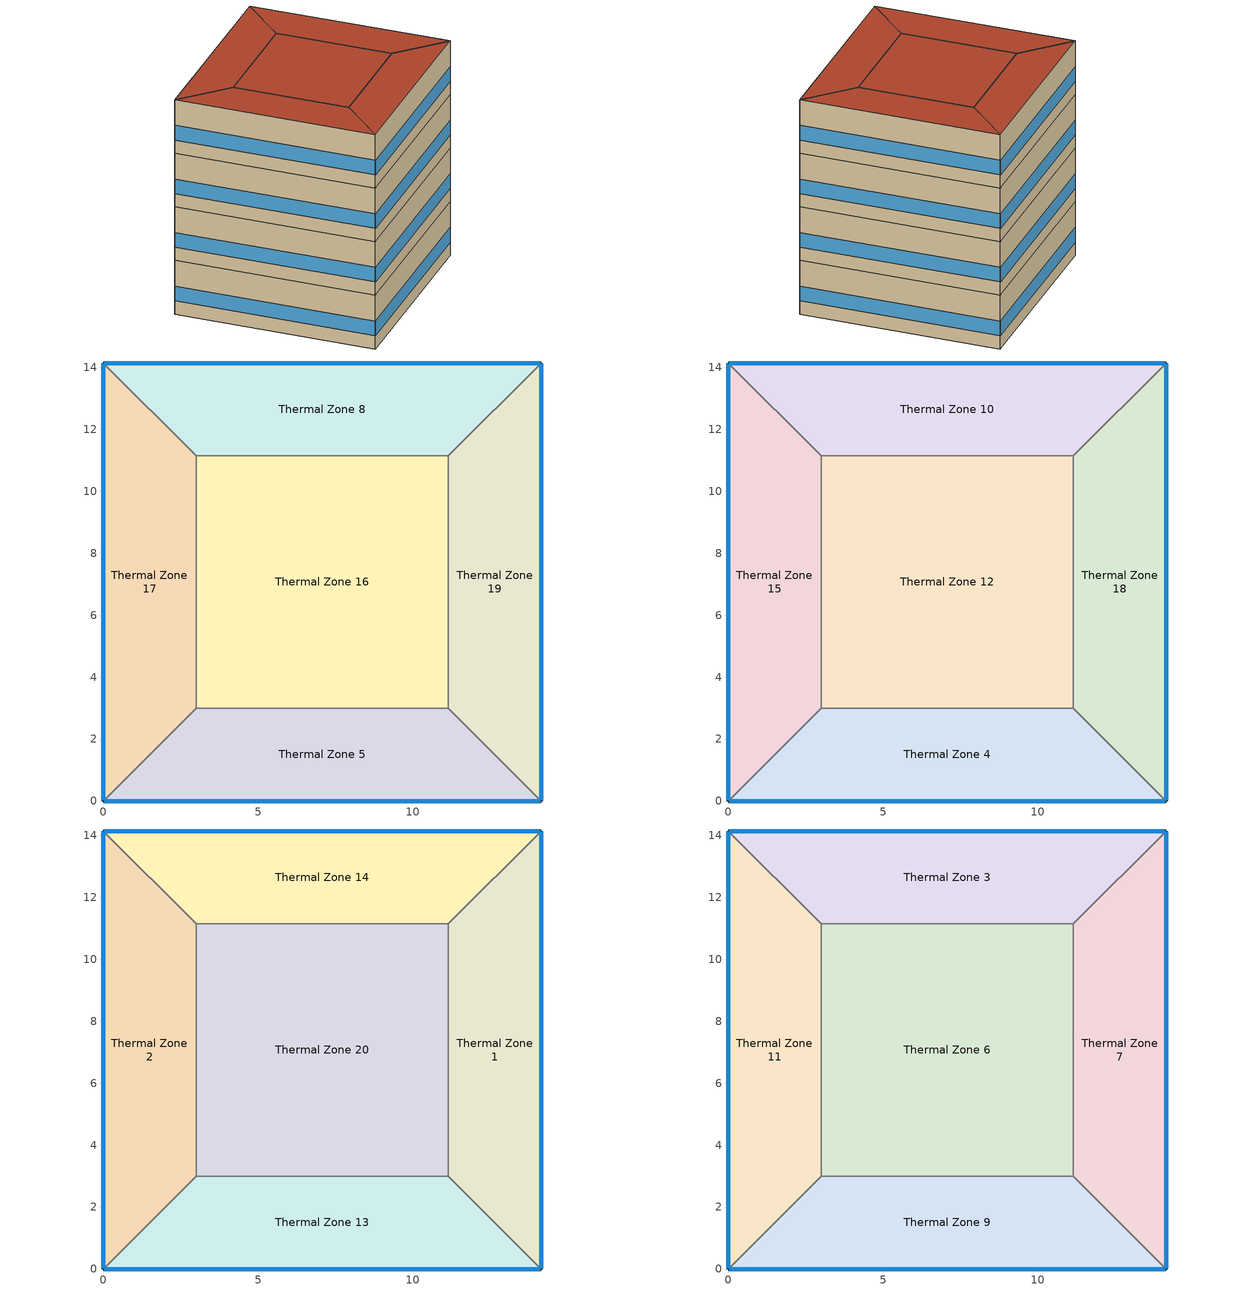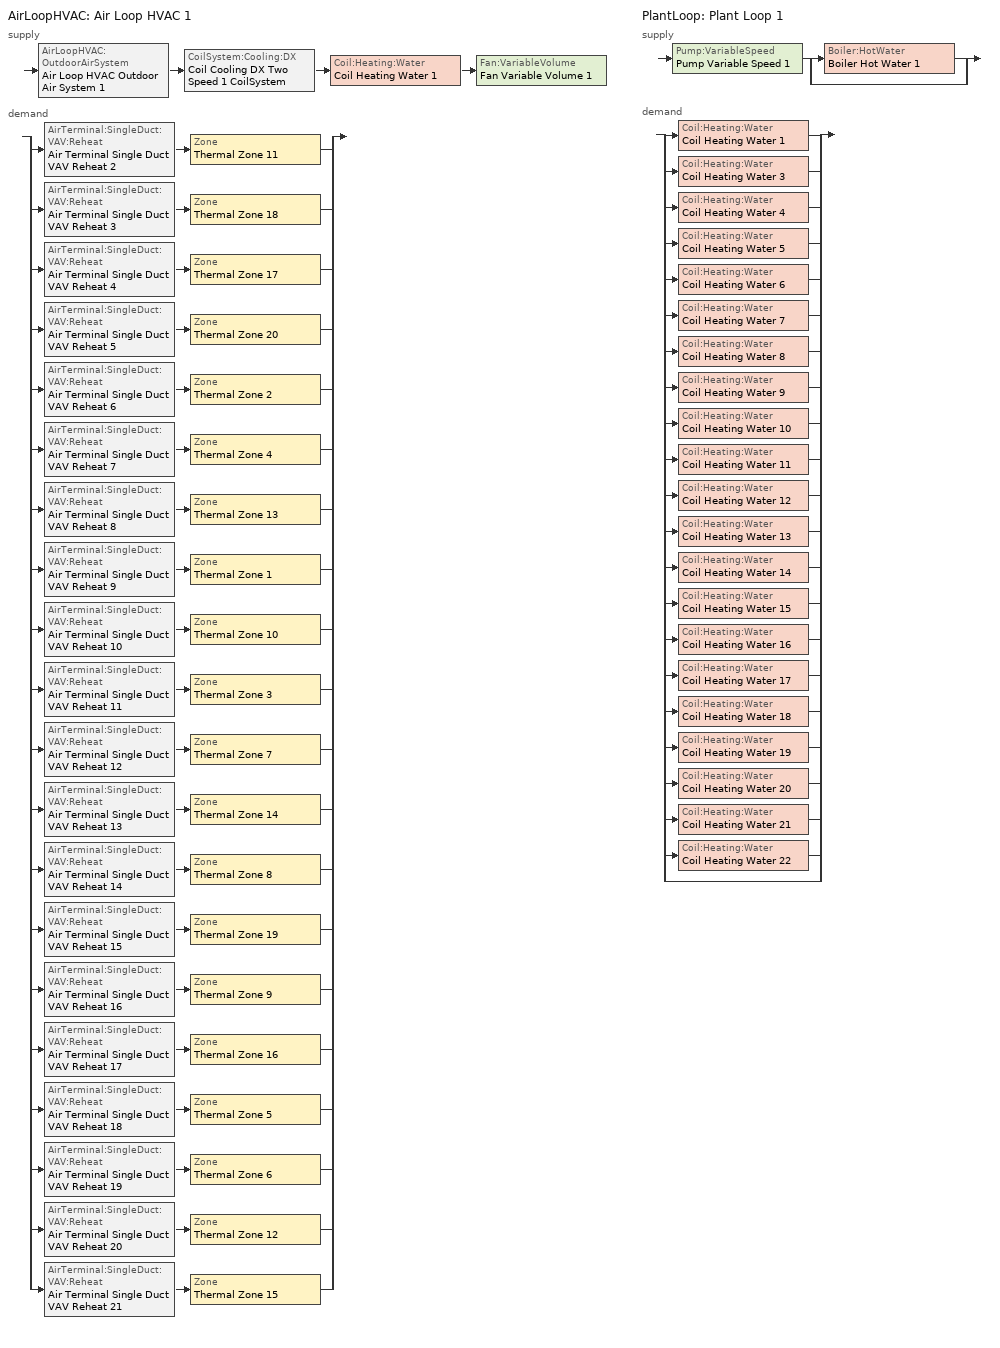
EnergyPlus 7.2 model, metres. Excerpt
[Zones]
Thermal Zone 16
 floor ground (000_ExtSlabCarpet_4in_ClimateZone 1-8): 3,3 3,11.14 11.14,11.14 11.14,3 z0
 wall to Thermal Zone 8 (000_Interior Wall): 11.14,11.14 3,11.14 z0:4
 wall to Thermal Zone 19 (000_Interior Wall): 11.14,3 11.14,11.14 z0:4
 wall to Thermal Zone 17 (000_Interior Wall): 3,11.14 3,3 z0:4
 wall to Thermal Zone 5 (000_Interior Wall): 3,3 11.14,3 z0:4
Thermal Zone 8
 floor ground (000_ExtSlabCarpet_4in_ClimateZone 1-8): 0,14.14 14.14,14.14 11.14,11.14 3,11.14 z0
 wall outside (ASHRAE_189.1-2009_ExtWall_SteelFrame_ClimateZone 4-8): 14.14,14.14 0,14.14 z0:4
 wall to Thermal Zone 19 (000_Interior Wall): 11.14,11.14 14.14,14.14 z0:4
 wall to Thermal Zone 17 (000_Interior Wall): 0,14.14 3,11.14 z0:4
 window (ASHRAE_189.1-2009_ExtWindow_ClimateZone 4-5): 14.12,14.14 0.03,14.14 z1:2.08
Thermal Zone 19
 floor ground (000_ExtSlabCarpet_4in_ClimateZone 1-8): 14.14,14.14 14.14,0 11.14,3 11.14,11.14 z0
 wall outside (ASHRAE_189.1-2009_ExtWall_SteelFrame_ClimateZone 4-8): 14.14,0 14.14,14.14 z0:4
 wall to Thermal Zone 5 (000_Interior Wall): 11.14,3 14.14,0 z0:4
 window (ASHRAE_189.1-2009_ExtWindow_ClimateZone 4-5): 14.14,0.03 14.14,14.12 z1:2.08
Thermal Zone 17
 floor ground (000_ExtSlabCarpet_4in_ClimateZone 1-8): 0,0 0,14.14 3,11.14 3,3 z0
 wall outside (ASHRAE_189.1-2009_ExtWall_SteelFrame_ClimateZone 4-8): 0,14.14 0,0 z0:4
 wall to Thermal Zone 5 (000_Interior Wall): 0,0 3,3 z0:4
 window (ASHRAE_189.1-2009_ExtWindow_ClimateZone 4-5): 0,14.12 0,0.03 z1:2.08
Thermal Zone 5
 floor ground (000_ExtSlabCarpet_4in_ClimateZone 1-8): 14.14,0 0,0 3,3 11.14,3 z0
 wall outside (ASHRAE_189.1-2009_ExtWall_SteelFrame_ClimateZone 4-8): 0,0 14.14,0 z0:4
 window (ASHRAE_189.1-2009_ExtWindow_ClimateZone 4-5): 0.03,0 14.12,0 z1:2.08
Thermal Zone 12
 floor to Thermal Zone 16 (000_Interior Floor): 3,3 3,11.14 11.14,11.14 11.14,3 z4
 wall to Thermal Zone 10 (000_Interior Wall): 11.14,11.14 3,11.14 z4:8
 wall to Thermal Zone 15 (000_Interior Wall): 3,11.14 3,3 z4:8
 wall to Thermal Zone 18 (000_Interior Wall): 11.14,3 11.14,11.14 z4:8
 wall to Thermal Zone 4 (000_Interior Wall): 3,3 11.14,3 z4:8
Thermal Zone 18
 floor to Thermal Zone 19 (000_Interior Floor): 14.14,14.14 14.14,0 11.14,3 11.14,11.14 z4
 wall outside (ASHRAE_189.1-2009_ExtWall_SteelFrame_ClimateZone 4-8): 14.14,0 14.14,14.14 z4:8
 wall to Thermal Zone 10 (000_Interior Wall): 14.14,14.14 11.14,11.14 z4:8
 wall to Thermal Zone 4 (000_Interior Wall): 11.14,3 14.14,0 z4:8
 window (ASHRAE_189.1-2009_ExtWindow_ClimateZone 4-5): 14.14,0.03 14.14,14.12 z5:6.08
Thermal Zone 4
 floor to Thermal Zone 5 (000_Interior Floor): 14.14,0 0,0 3,3 11.14,3 z4
 wall outside (ASHRAE_189.1-2009_ExtWall_SteelFrame_ClimateZone 4-8): 0,0 14.14,0 z4:8
 wall to Thermal Zone 15 (000_Interior Wall): 3,3 0,0 z4:8
 window (ASHRAE_189.1-2009_ExtWindow_ClimateZone 4-5): 0.03,0 14.12,0 z5:6.08
Thermal Zone 15
 floor to Thermal Zone 17 (000_Interior Floor): 0,0 0,14.14 3,11.14 3,3 z4
 wall outside (ASHRAE_189.1-2009_ExtWall_SteelFrame_ClimateZone 4-8): 0,14.14 0,0 z4:8
 wall to Thermal Zone 10 (000_Interior Wall): 3,11.14 0,14.14 z4:8
 window (ASHRAE_189.1-2009_ExtWindow_ClimateZone 4-5): 0,14.12 0,0.03 z5:6.08
Thermal Zone 10
 floor to Thermal Zone 8 (000_Interior Floor): 0,14.14 14.14,14.14 11.14,11.14 3,11.14 z4
 wall outside (ASHRAE_189.1-2009_ExtWall_SteelFrame_ClimateZone 4-8): 14.14,14.14 0,14.14 z4:8
 window (ASHRAE_189.1-2009_ExtWindow_ClimateZone 4-5): 14.12,14.14 0.03,14.14 z5:6.08
Thermal Zone 14
 floor to Thermal Zone 10 (000_Interior Floor): 0,14.14 14.14,14.14 11.14,11.14 3,11.14 z8
 wall outside (ASHRAE_189.1-2009_ExtWall_SteelFrame_ClimateZone 4-8): 14.14,14.14 0,14.14 z8:12
 wall to Thermal Zone 2 (000_Interior Wall): 0,14.14 3,11.14 z8:12
 wall to Thermal Zone 1 (000_Interior Wall): 11.14,11.14 14.14,14.14 z8:12
 wall to Thermal Zone 20 (000_Interior Wall): 3,11.14 11.14,11.14 z8:12
 window (ASHRAE_189.1-2009_ExtWindow_ClimateZone 4-5): 14.12,14.14 0.03,14.14 z9:10.08
Thermal Zone 13
 floor to Thermal Zone 4 (000_Interior Floor): 14.14,0 0,0 3,3 11.14,3 z8
 wall outside (ASHRAE_189.1-2009_ExtWall_SteelFrame_ClimateZone 4-8): 0,0 14.14,0 z8:12
 wall to Thermal Zone 2 (000_Interior Wall): 3,3 0,0 z8:12
 wall to Thermal Zone 20 (000_Interior Wall): 11.14,3 3,3 z8:12
 wall to Thermal Zone 1 (000_Interior Wall): 14.14,0 11.14,3 z8:12
 window (ASHRAE_189.1-2009_ExtWindow_ClimateZone 4-5): 0.03,0 14.12,0 z9:10.08
Thermal Zone 1
 floor to Thermal Zone 18 (000_Interior Floor): 14.14,14.14 14.14,0 11.14,3 11.14,11.14 z8
 wall outside (ASHRAE_189.1-2009_ExtWall_SteelFrame_ClimateZone 4-8): 14.14,0 14.14,14.14 z8:12
 wall to Thermal Zone 20 (000_Interior Wall): 11.14,11.14 11.14,3 z8:12
 window (ASHRAE_189.1-2009_ExtWindow_ClimateZone 4-5): 14.14,0.03 14.14,14.12 z9:10.08
Thermal Zone 2
 floor to Thermal Zone 15 (000_Interior Floor): 0,0 0,14.14 3,11.14 3,3 z8
 wall outside (ASHRAE_189.1-2009_ExtWall_SteelFrame_ClimateZone 4-8): 0,14.14 0,0 z8:12
 wall to Thermal Zone 20 (000_Interior Wall): 3,3 3,11.14 z8:12
 window (ASHRAE_189.1-2009_ExtWindow_ClimateZone 4-5): 0,14.12 0,0.03 z9:10.08
Thermal Zone 20
 floor to Thermal Zone 12 (000_Interior Floor): 3,3 3,11.14 11.14,11.14 11.14,3 z8
Thermal Zone 11
 floor to Thermal Zone 2 (000_Interior Floor): 0,0 0,14.14 3,11.14 3,3 z12
 wall outside (ASHRAE_189.1-2009_ExtWall_SteelFrame_ClimateZone 4-8): 0,14.14 0,0 z12:16
 wall to Thermal Zone 3 (000_Interior Wall): 3,11.14 0,14.14 z12:16
 wall to Thermal Zone 9 (000_Interior Wall): 0,0 3,3 z12:16
 wall to Thermal Zone 6 (000_Interior Wall): 3,3 3,11.14 z12:16
 window (ASHRAE_189.1-2009_ExtWindow_ClimateZone 4-5): 0,14.12 0,0.03 z13:14.08
 roof outside (ASHRAE_189.1-2009_ExtRoof_IEAD_ClimateZone 2-5): 3,3 3,11.14 0,14.14 0,0 z16
Thermal Zone 6
 floor to Thermal Zone 20 (000_Interior Floor): 3,3 3,11.14 11.14,11.14 11.14,3 z12
 wall to Thermal Zone 3 (000_Interior Wall): 11.14,11.14 3,11.14 z12:16
 wall to Thermal Zone 9 (000_Interior Wall): 3,3 11.14,3 z12:16
 wall to Thermal Zone 7 (000_Interior Wall): 11.14,3 11.14,11.14 z12:16
 roof outside (ASHRAE_189.1-2009_ExtRoof_IEAD_ClimateZone 2-5): 11.14,3 11.14,11.14 3,11.14 3,3 z16
Thermal Zone 9
 floor to Thermal Zone 13 (000_Interior Floor): 14.14,0 0,0 3,3 11.14,3 z12
 wall outside (ASHRAE_189.1-2009_ExtWall_SteelFrame_ClimateZone 4-8): 0,0 14.14,0 z12:16
 wall to Thermal Zone 7 (000_Interior Wall): 14.14,0 11.14,3 z12:16
 window (ASHRAE_189.1-2009_ExtWindow_ClimateZone 4-5): 0.03,0 14.12,0 z13:14.08
 roof outside (ASHRAE_189.1-2009_ExtRoof_IEAD_ClimateZone 2-5): 11.14,3 3,3 0,0 14.14,0 z16
Thermal Zone 7
 floor to Thermal Zone 1 (000_Interior Floor): 14.14,14.14 14.14,0 11.14,3 11.14,11.14 z12
 wall outside (ASHRAE_189.1-2009_ExtWall_SteelFrame_ClimateZone 4-8): 14.14,0 14.14,14.14 z12:16
 wall to Thermal Zone 3 (000_Interior Wall): 14.14,14.14 11.14,11.14 z12:16
 window (ASHRAE_189.1-2009_ExtWindow_ClimateZone 4-5): 14.14,0.03 14.14,14.12 z13:14.08
 roof outside (ASHRAE_189.1-2009_ExtRoof_IEAD_ClimateZone 2-5): 11.14,11.14 11.14,3 14.14,0 14.14,14.14 z16
Thermal Zone 3
 floor to Thermal Zone 14 (000_Interior Floor): 0,14.14 14.14,14.14 11.14,11.14 3,11.14 z12
 wall outside (ASHRAE_189.1-2009_ExtWall_SteelFrame_ClimateZone 4-8): 14.14,14.14 0,14.14 z12:16
 window (ASHRAE_189.1-2009_ExtWindow_ClimateZone 4-5): 14.12,14.14 0.03,14.14 z13:14.08
 roof outside (ASHRAE_189.1-2009_ExtRoof_IEAD_ClimateZone 2-5): 3,11.14 11.14,11.14 14.14,14.14 0,14.14 z16
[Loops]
AirLoopHVAC 'Air Loop HVAC 1'
 supply: AirLoopHVAC:OutdoorAirSystem 'Air Loop HVAC Outdoor Air System 1' > CoilSystem:Cooling:DX 'Coil Cooling DX Two Speed 1 CoilSystem' > Coil:Heating:Water 'Coil Heating Water 1' > Fan:VariableVolume 'Fan Variable Volume 1'
 demand: split
  | AirTerminal:SingleDuct:VAV:Reheat 'Air Terminal Single Duct VAV Reheat 2' > Zone 'Thermal Zone 11'
  | AirTerminal:SingleDuct:VAV:Reheat 'Air Terminal Single Duct VAV Reheat 3' > Zone 'Thermal Zone 18'
  | AirTerminal:SingleDuct:VAV:Reheat 'Air Terminal Single Duct VAV Reheat 4' > Zone 'Thermal Zone 17'
  | AirTerminal:SingleDuct:VAV:Reheat 'Air Terminal Single Duct VAV Reheat 5' > Zone 'Thermal Zone 20'
  | AirTerminal:SingleDuct:VAV:Reheat 'Air Terminal Single Duct VAV Reheat 6' > Zone 'Thermal Zone 2'
  | AirTerminal:SingleDuct:VAV:Reheat 'Air Terminal Single Duct VAV Reheat 7' > Zone 'Thermal Zone 4'
  | AirTerminal:SingleDuct:VAV:Reheat 'Air Terminal Single Duct VAV Reheat 8' > Zone 'Thermal Zone 13'
  | AirTerminal:SingleDuct:VAV:Reheat 'Air Terminal Single Duct VAV Reheat 9' > Zone 'Thermal Zone 1'
  | AirTerminal:SingleDuct:VAV:Reheat 'Air Terminal Single Duct VAV Reheat 10' > Zone 'Thermal Zone 10'
  | AirTerminal:SingleDuct:VAV:Reheat 'Air Terminal Single Duct VAV Reheat 11' > Zone 'Thermal Zone 3'
  | AirTerminal:SingleDuct:VAV:Reheat 'Air Terminal Single Duct VAV Reheat 12' > Zone 'Thermal Zone 7'
  | AirTerminal:SingleDuct:VAV:Reheat 'Air Terminal Single Duct VAV Reheat 13' > Zone 'Thermal Zone 14'
  | AirTerminal:SingleDuct:VAV:Reheat 'Air Terminal Single Duct VAV Reheat 14' > Zone 'Thermal Zone 8'
  | AirTerminal:SingleDuct:VAV:Reheat 'Air Terminal Single Duct VAV Reheat 15' > Zone 'Thermal Zone 19'
  | AirTerminal:SingleDuct:VAV:Reheat 'Air Terminal Single Duct VAV Reheat 16' > Zone 'Thermal Zone 9'
  | AirTerminal:SingleDuct:VAV:Reheat 'Air Terminal Single Duct VAV Reheat 17' > Zone 'Thermal Zone 16'
  | AirTerminal:SingleDuct:VAV:Reheat 'Air Terminal Single Duct VAV Reheat 18' > Zone 'Thermal Zone 5'
  | AirTerminal:SingleDuct:VAV:Reheat 'Air Terminal Single Duct VAV Reheat 19' > Zone 'Thermal Zone 6'
  | AirTerminal:SingleDuct:VAV:Reheat 'Air Terminal Single Duct VAV Reheat 20' > Zone 'Thermal Zone 12'
  | AirTerminal:SingleDuct:VAV:Reheat 'Air Terminal Single Duct VAV Reheat 21' > Zone 'Thermal Zone 15'
PlantLoop 'Plant Loop 1'
 supply: Pump:VariableSpeed 'Pump Variable Speed 1' > split
  | Boiler:HotWater 'Boiler Hot Water 1'
  | bypass
 demand: split
  | Coil:Heating:Water 'Coil Heating Water 1'
  | Coil:Heating:Water 'Coil Heating Water 3'
  | Coil:Heating:Water 'Coil Heating Water 4'
  | Coil:Heating:Water 'Coil Heating Water 5'
  | Coil:Heating:Water 'Coil Heating Water 6'
  | Coil:Heating:Water 'Coil Heating Water 7'
  | Coil:Heating:Water 'Coil Heating Water 8'
  | Coil:Heating:Water 'Coil Heating Water 9'
  | Coil:Heating:Water 'Coil Heating Water 10'
  | Coil:Heating:Water 'Coil Heating Water 11'
  | Coil:Heating:Water 'Coil Heating Water 12'
  | Coil:Heating:Water 'Coil Heating Water 13'
  | Coil:Heating:Water 'Coil Heating Water 14'
  | Coil:Heating:Water 'Coil Heating Water 15'
  | Coil:Heating:Water 'Coil Heating Water 16'
  | Coil:Heating:Water 'Coil Heating Water 17'
  | Coil:Heating:Water 'Coil Heating Water 18'
  | Coil:Heating:Water 'Coil Heating Water 19'
  | Coil:Heating:Water 'Coil Heating Water 20'
  | Coil:Heating:Water 'Coil Heating Water 21'
  | Coil:Heating:Water 'Coil Heating Water 22'
  | bypass
[Site:Location]
San Francisco Intl Ap_CA_USA Design_Conditions: Latitude {deg}=37.62; Longitude {deg}=-122.4; Time Zone {hr}=-8; Elevation {m}=2
[SizingPeriod:DesignDay] Day of Month=21; Dry-Bulb Temperature Range Modifier Type=DefaultMultipliers; Barometric Pressure {Pa}=101301; Rain Indicator=No; Snow Indicator=No; Daylight Saving Time Indicator=No
Name | Month | Day Type | Maximum Dry-Bulb Temperature {C} | Daily Dry-Bulb Temperature Range {deltaC} | Humidity Condition Type | Wetbulb or DewPoint at Maximum Dry-Bulb {C} | Wind Speed {m/s} | Wind Direction {deg} | Solar Model Indicator | ASHRAE Clear Sky Optical Depth for Beam Irradiance (taub) | ASHRAE Clear Sky Optical Depth for Diffuse Irradiance (taud) | Sky Clearness | Enthalpy at Maximum Dry-Bulb {J/kg}
San Francisco Intl Ap Ann Clg 1% Condns DP=>MDB | 8 | SummerDesignDay | 19.2 | 8.5 | Dewpoint | 15.3 | 5.9 | 310 | ASHRAETau | 0.365 | 2.435
San Francisco Intl Ap Ann Clg 2% Condns DP=>MDB | 8 | SummerDesignDay | 18.7 | 8.5 | Dewpoint | 14.7 | 5.9 | 310 | ASHRAETau | 0.365 | 2.435
San Francisco Intl Ap Ann Clg .4% Condns DP=>MDB | 8 | SummerDesignDay | 19.9 | 8.5 | Dewpoint | 16.1 | 5.9 | 310 | ASHRAETau | 0.365 | 2.435
San Francisco Intl Ap Ann Htg Wind 99% Condns WS=>MCDB | 1 | WinterDesignDay | 12.2 | 0 | Wetbulb | 12.2 | 11.6 | 150 | ASHRAEClearSky |  |  | 0
San Francisco Intl Ap Ann Clg 2% Condns WB=>MDB | 8 | SummerDesignDay | 22.4 | 8.5 | Wetbulb | 17 | 5.9 | 310 | ASHRAETau | 0.365 | 2.435
San Francisco Intl Ap Ann Clg 1% Condns WB=>MDB | 8 | SummerDesignDay | 23.9 | 8.5 | Wetbulb | 17.8 | 5.9 | 310 | ASHRAETau | 0.365 | 2.435
San Francisco Intl Ap Ann Clg 1% Condns Enth=>MDB | 8 | SummerDesignDay | 23.8 | 8.5 | Enthalpy |  | 5.9 | 310 | ASHRAETau | 0.365 | 2.435 |  | 49800
San Francisco Intl Ap Ann Htg Wind 99.6% Condns WS=>MCDB | 1 | WinterDesignDay | 12.1 | 0 | Wetbulb | 12.1 | 12.9 | 150 | ASHRAEClearSky |  |  | 0
San Francisco Intl Ap Ann Clg .4% Condns WB=>MDB | 8 | SummerDesignDay | 25.7 | 8.5 | Wetbulb | 18.6 | 5.9 | 310 | ASHRAETau | 0.365 | 2.435
San Francisco Intl Ap Ann Hum_n 99.6% Condns DP=>MCDB | 1 | WinterDesignDay | 10.7 | 0 | Dewpoint | -3.7 | 2.2 | 150 | ASHRAEClearSky |  |  | 0
San Francisco Intl Ap Ann Clg 2% Condns DB=>MWB | 8 | SummerDesignDay | 23.6 | 8.5 | Wetbulb | 16.2 | 5.9 | 310 | ASHRAETau | 0.365 | 2.435
San Francisco Intl Ap Ann Clg 2% Condns Enth=>MDB | 8 | SummerDesignDay | 22.4 | 8.5 | Enthalpy |  | 5.9 | 310 | ASHRAETau | 0.365 | 2.435 |  | 47600
San Francisco Intl Ap Ann Clg .4% Condns DB=>MWB | 8 | SummerDesignDay | 28.3 | 8.5 | Wetbulb | 17.2 | 5.9 | 310 | ASHRAETau | 0.365 | 2.435
San Francisco Intl Ap Ann Clg 1% Condns DB=>MWB | 8 | SummerDesignDay | 25.7 | 8.5 | Wetbulb | 16.7 | 5.9 | 310 | ASHRAETau | 0.365 | 2.435
San Francisco Intl Ap Ann Hum_n 99% Condns DP=>MCDB | 1 | WinterDesignDay | 11.2 | 0 | Dewpoint | -1.2 | 2.2 | 150 | ASHRAEClearSky |  |  | 0
San Francisco Intl Ap Ann Htg 99% Condns DB | 1 | WinterDesignDay | 4.9 | 0 | Wetbulb | 4.9 | 2.2 | 150 | ASHRAEClearSky |  |  | 0
San Francisco Intl Ap Ann Htg 99.6% Condns DB | 1 | WinterDesignDay | 3.8 | 0 | Wetbulb | 3.8 | 2.2 | 150 | ASHRAEClearSky |  |  | 0
San Francisco Intl Ap Ann Clg .4% Condns Enth=>MDB | 8 | SummerDesignDay | 25.8 | 8.5 | Enthalpy |  | 5.9 | 310 | ASHRAETau | 0.365 | 2.435 |  | 52400
[Building]
Building 1
[Material] Thermal Absorptance=0.9
Name | Roughness | Thickness {m} | Conductivity {W/m-K} | Density {kg/m3} | Specific Heat {J/kg-K} | Solar Absorptance | Visible Absorptance
Wall Insulation [39] | MediumRough | 0.1184 | 0.045 | 265 | 836.8 | 0.7 | 0.7
1/2IN Gypsum | Smooth | 0.0127 | 0.16 | 784.9 | 830 | 0.92 | 0.92
Roof Insulation [21] | MediumRough | 0.2105 | 0.049 | 265 | 836.8 | 0.7 | 0.7
000_F16 Acoustic tile | MediumSmooth | 0.0191 | 0.06 | 368 | 590 | 0.7 | 0.7
Roof Membrane | VeryRough | 0.0095 | 0.16 | 1121.29 | 1460 | 0.7 | 0.7
Metal Decking | MediumSmooth | 0.0015 | 45.006 | 7680 | 418.4 | 0.7 | 0.3
MAT-CC05 4 HW CONCRETE | Rough | 0.1016 | 1.311 | 2240 | 836.8 | 0.7 | 0.7
000_G01a 19mm gypsum board | MediumSmooth | 0.019 | 0.16 | 800 | 1090 | 0.7 | 0.7
000_M11 100mm lightweight concrete | MediumRough | 0.1016 | 0.53 | 1280 | 840 | 0.7 | 0.7
[Material:AirGap]
Name | Thermal Resistance {m2-K/W}
000_F05 Ceiling air space resistance | 0.18
000_F04 Wall air space resistance | 0.15
[Material:NoMass] Thermal Absorptance=0.9; Solar Absorptance=0.7
Name | Roughness | Thermal Resistance {m2-K/W} | Visible Absorptance
MAT-SHEATH | Rough | 0.3626 | 0.7
CP02 CARPET PAD | VeryRough | 0.2165 | 0.8
[WindowMaterial:Glazing]
Theoretical Glass [207]: Optical Data Type=SpectralAverage; Thickness {m}=0.003; Solar Transmittance at Normal Incidence=0.3311; Front Side Solar Reflectance at Normal Incidence=0.6189; Back Side Solar Reflectance at Normal Incidence=0.6189; Visible Transmittance at Normal Incidence=0.44; Front Side Visible Reflectance at Normal Incidence=0.51; Back Side Visible Reflectance at Normal Incidence=0.51; Infrared Transmittance at Normal Incidence=0; Front Side Infrared Hemispherical Emissivity=0.9; Back Side Infrared Hemispherical Emissivity=0.9; Conductivity {W/m-K}=0.0133; Dirt Correction Factor for Solar and Visible Transmittance=1; Solar Diffusing=No
[Construction]
000_Interior Wall: 000_G01a 19mm gypsum board, 000_F04 Wall air space resistance, 000_G01a 19mm gypsum board
ASHRAE_189.1-2009_ExtWall_SteelFrame_ClimateZone 4-8: MAT-SHEATH, Wall Insulation [39], 1/2IN Gypsum
ASHRAE_189.1-2009_ExtWindow_ClimateZone 4-5: Theoretical Glass [207]
000_Interior Floor: 000_F16 Acoustic tile, 000_F05 Ceiling air space resistance, 000_M11 100mm lightweight concrete
ASHRAE_189.1-2009_ExtRoof_IEAD_ClimateZone 2-5: Roof Membrane, Roof Insulation [21], Metal Decking
000_ExtSlabCarpet_4in_ClimateZone 1-8: MAT-CC05 4 HW CONCRETE, CP02 CARPET PAD
[AirLoopHVAC]
Air Loop HVAC 1: Design Supply Air Flow Rate {m3/s}=AutoSize
[Sizing:System]
Air Loop HVAC 1: Type of Load to Size On=Sensible; Design Outdoor Air Flow Rate {m3/s}=Autosize; Minimum System Air Flow Ratio=0.3; Preheat Design Temperature {C}=7; Preheat Design Humidity Ratio {kgWater/kgDryAir}=0.008; Precool Design Temperature {C}=12.8; Precool Design Humidity Ratio {kgWater/kgDryAir}=0.008; Central Cooling Design Supply Air Temperature {C}=12.8; Central Heating Design Supply Air Temperature {C}=12.8; Sizing Option=NonCoincident; 100% Outdoor Air in Cooling=Yes; 100% Outdoor Air in Heating=Yes; Central Cooling Design Supply Air Humidity Ratio {kgWater/kgDryAir}=0.0085; Central Heating Design Supply Air Humidity Ratio {kgWater/kgDryAir}=0.008; Cooling Design Air Flow Method=DesignDay; Cooling Design Air Flow Rate {m3/s}=0; Heating Design Air Flow Method=DesignDay; Heating Design Air Flow Rate {m3/s}=0; System Outdoor Air Method=ZoneSum
[Controller:WaterCoil]
Controller Water Coil 1: Control Variable=Temperature; Action=Normal; Actuator Variable=Flow; Controller Convergence Tolerance {deltaC}=Autosize; Maximum Actuated Flow {m3/s}=Autosize; Minimum Actuated Flow {m3/s}=1e-07
[AvailabilityManager:Scheduled]
Name | Schedule
AvailabilityManager:Scheduled {5384aff1-76cc-4eb5-a5c6-88723b98752b} | Schedule:Compact {4d51a0ff-ba16-42bc-8e75-dfc92577df61}
AvailabilityManager:Scheduled {06b551b5-0472-4abc-806b-411f696e0faf} | Schedule:Compact {8abe1b2a-3671-4bb3-b3bb-37e4972ea3f4}
[Controller:OutdoorAir]
Controller Outdoor Air 1: Minimum Outdoor Air Flow Rate {m3/s}=Autosize; Maximum Outdoor Air Flow Rate {m3/s}=Autosize; Economizer Control Type=FixedDryBulb; Economizer Control Action Type=ModulateFlow; Economizer Maximum Limit Dry-Bulb Temperature {C}=30; Economizer Maximum Limit Enthalpy {J/kg}=64000; Economizer Minimum Limit Dry-Bulb Temperature {C}=-100; Lockout Type=NoLockout; Minimum Limit Type=FixedMinimum; High Humidity Control=No; Control High Indoor Humidity Based on Outdoor Humidity Ratio=Yes; Heat Recovery Bypass Control Type=BypassWhenOAFlowGreaterThanMinimum
[SetpointManager:MixedAir] Control Variable=Temperature
Setpoint Manager Mixed Air 3; Setpoint Manager Mixed Air 2; Setpoint Manager Mixed Air 1
[CoilSystem:Cooling:DX]
Coil Cooling DX Two Speed 1 CoilSystem: Availability Schedule=Always_On; Cooling Coil=Coil Cooling DX Two Speed 1
[Coil:Cooling:DX:TwoSpeed]
Coil Cooling DX Two Speed 1: Availability Schedule=Always_On; Rated High Speed Total Cooling Capacity {W}=Autosize; Rated High Speed Sensible Heat Ratio=Autosize; Rated High Speed COP {W/W}=5.5; Rated High Speed Air Flow Rate {m3/s}=Autosize; Total Cooling Capacity Function of Temperature Curve=Curve Biquadratic 1; Total Cooling Capacity Function of Flow Fraction Curve=Curve Quadratic 1; Energy Input Ratio Function of Temperature Curve=Curve Biquadratic 2; Energy Input Ratio Function of Flow Fraction Curve=Curve Quadratic 2; Part Load Fraction Correlation Curve=Curve Quadratic 3; Rated Low Speed Total Cooling Capacity {W}=Autosize; Rated Low Speed Sensible Heat Ratio=0.69; Rated Low Speed COP {W/W}=6.6; Rated Low Speed Air Flow Rate {m3/s}=Autosize; Low Speed Total Cooling Capacity Function of Temperature Curve=Curve Biquadratic 3; Low Speed Energy Input Ratio Function of Temperature Curve=Curve Biquadratic 4; Condenser Type=AirCooled; High Speed Evaporative Condenser Effectiveness=0; Low Speed Evaporative Condenser Effectiveness=0; Basin Heater Capacity {W/K}=10; Basin Heater Setpoint Temperature {C}=2
[Coil:Heating:Water] Availability Schedule=Always_On; U-Factor Times Area Value {W/K}=Autosize; Maximum Water Flow Rate {m3/s}=Autosize; Performance Input Method=UFactorTimesAreaAndDesignWaterFlowRate; Rated Capacity {W}=Autosize; Rated Inlet Water Temperature {C}=82.2; Rated Inlet Air Temperature {C}=16.6; Rated Outlet Water Temperature {C}=71.1; Rated Outlet Air Temperature {C}=32.2; Rated Ratio for Air and Water Convection=0.5
Coil Heating Water 1; Coil Heating Water 3; Coil Heating Water 4; Coil Heating Water 5; Coil Heating Water 6; Coil Heating Water 7; Coil Heating Water 8; Coil Heating Water 9; Coil Heating Water 10; Coil Heating Water 11; Coil Heating Water 12; Coil Heating Water 13; Coil Heating Water 14; Coil Heating Water 15; Coil Heating Water 16; Coil Heating Water 17; Coil Heating Water 18; Coil Heating Water 19; Coil Heating Water 20; Coil Heating Water 21; Coil Heating Water 22
[Fan:VariableVolume]
Fan Variable Volume 1: Availability Schedule=Always_On; Fan Efficiency=0.5; Pressure Rise {Pa}=500; Maximum Flow Rate {m3/s}=AutoSize; Fan Power Minimum Flow Rate Input Method=FixedFlowRate; Fan Power Minimum Flow Fraction=0; Fan Power Minimum Air Flow Rate {m3/s}=0; Motor Efficiency=0.93; Motor In Airstream Fraction=1; Fan Power Coefficient 1=0.0407599; Fan Power Coefficient 2=0.088045; Fan Power Coefficient 3=-0.0729261; Fan Power Coefficient 4=0.94374; Fan Power Coefficient 5=0
[SetpointManager:Scheduled] Control Variable=Temperature
Name | Schedule
Setpoint Manager Scheduled 1 | Deck_Temperature
Setpoint Manager Scheduled 2 | Hot_Water_Temperature
[AirTerminal:SingleDuct:VAV:Reheat] Availability Schedule=Always_On; Maximum Air Flow Rate {m3/s}=Autosize; Zone Minimum Air Flow Input Method=Constant; Constant Minimum Air Flow Fraction=0.3; Fixed Minimum Air Flow Rate {m3/s}=0.3; Maximum Hot Water or Steam Flow Rate {m3/s}=Autosize; Minimum Hot Water or Steam Flow Rate {m3/s}=0; Convergence Tolerance=0.001; Damper Heating Action=Normal; Maximum Flow per Zone Floor Area During Reheat {m3/s-m2}=Autocalculate; Maximum Flow Fraction During Reheat=Autocalculate; Maximum Reheat Air Temperature {C}=35
Name | Reheat Coil
Air Terminal Single Duct VAV Reheat 2 | Coil Heating Water 3
Air Terminal Single Duct VAV Reheat 3 | Coil Heating Water 4
Air Terminal Single Duct VAV Reheat 4 | Coil Heating Water 5
Air Terminal Single Duct VAV Reheat 5 | Coil Heating Water 6
Air Terminal Single Duct VAV Reheat 6 | Coil Heating Water 7
Air Terminal Single Duct VAV Reheat 7 | Coil Heating Water 8
Air Terminal Single Duct VAV Reheat 8 | Coil Heating Water 9
Air Terminal Single Duct VAV Reheat 9 | Coil Heating Water 10
Air Terminal Single Duct VAV Reheat 10 | Coil Heating Water 11
Air Terminal Single Duct VAV Reheat 11 | Coil Heating Water 12
Air Terminal Single Duct VAV Reheat 12 | Coil Heating Water 13
Air Terminal Single Duct VAV Reheat 13 | Coil Heating Water 14
Air Terminal Single Duct VAV Reheat 14 | Coil Heating Water 15
Air Terminal Single Duct VAV Reheat 15 | Coil Heating Water 16
Air Terminal Single Duct VAV Reheat 16 | Coil Heating Water 17
Air Terminal Single Duct VAV Reheat 17 | Coil Heating Water 18
Air Terminal Single Duct VAV Reheat 18 | Coil Heating Water 19
Air Terminal Single Duct VAV Reheat 19 | Coil Heating Water 20
Air Terminal Single Duct VAV Reheat 20 | Coil Heating Water 21
Air Terminal Single Duct VAV Reheat 21 | Coil Heating Water 22
[PlantLoop]
Plant Loop 1: Fluid Type=Water; Plant Equipment Operation Scheme=Plant Loop 1 Operation Scheme List; Maximum Loop Temperature {C}=100; Minimum Loop Temperature {C}=0; Maximum Loop Flow Rate {m3/s}=Autosize; Minimum Loop Flow Rate {m3/s}=0; Plant Loop Volume {m3}=Autocalculate; Load Distribution Scheme=Optimal
[PlantEquipmentOperationSchemes]
Plant Loop 1 Operation Scheme List: Control Scheme Object Type 1=PlantEquipmentOperation:HeatingLoad; Control Scheme Name 1=Plant Loop 1 Heating Operation Scheme; Control Scheme Schedule Name 1=Plant Loop 1 On Schedule
[PlantEquipmentOperation:HeatingLoad]
Plant Loop 1 Heating Operation Scheme: Load Range Lower Limit 1 {W}=0; Load Range Upper Limit 1 {W}=1000000000; Range Equipment List Name 1=Plant Loop 1 Heating Equipment List
[PlantEquipmentList]
Plant Loop 1 Heating Equipment List: Boiler:HotWater, Boiler Hot Water 1
[Sizing:Plant]
Plant Loop 1: Loop Type=Heating; Design Loop Exit Temperature {C}=82; Loop Design Temperature Difference {deltaC}=11
[Pump:VariableSpeed]
Pump Variable Speed 1: Rated Flow Rate {m3/s}=Autosize; Rated Pump Head {Pa}=179352; Rated Power Consumption {W}=Autosize; Motor Efficiency=0.9; Fraction of Motor Inefficiencies to Fluid Stream=0; Coefficient 1 of the Part Load Performance Curve=0; Coefficient 2 of the Part Load Performance Curve=1; Coefficient 3 of the Part Load Performance Curve=0; Coefficient 4 of the Part Load Performance Curve=0; Minimum Flow Rate {m3/s}=0; Pump Control Type=Intermittent
[Boiler:HotWater]
Boiler Hot Water 1: Fuel Type=NaturalGas; Nominal Capacity {W}=Autosize; Nominal Thermal Efficiency=0.66; Design Water Outlet Temperature {C}=82; Design Water Flow Rate {m3/s}=Autosize; Minimum Part Load Ratio=0; Maximum Part Load Ratio=1; Optimum Part Load Ratio=1; Water Outlet Upper Temperature Limit {C}=99; Boiler Flow Mode=ConstantFlow; Parasitic Electric Load {W}=0; Sizing Factor=1
[Zone]
Thermal Zone 11; Thermal Zone 12; Thermal Zone 16; Thermal Zone 8; Thermal Zone 14; Thermal Zone 13; Thermal Zone 6; Thermal Zone 18; Thermal Zone 4; Thermal Zone 1; Thermal Zone 19; Thermal Zone 9; Thermal Zone 15; Thermal Zone 7; Thermal Zone 10; Thermal Zone 17; Thermal Zone 2; Thermal Zone 20; Thermal Zone 5; Thermal Zone 3
[ZoneControl:Thermostat] Control Object Type 1=ThermostatSetpoint:DualSetpoint; Control Name 1=Thermostat Setpoint Dual Setpoint 1
Name | Zone or ZoneList | Control Type Schedule
Thermal Zone 11 Thermostat | Thermal Zone 11 | Thermal Zone 11 Thermostat Schedule
Thermal Zone 12 Thermostat | Thermal Zone 12 | Thermal Zone 12 Thermostat Schedule
Thermal Zone 16 Thermostat | Thermal Zone 16 | Thermal Zone 16 Thermostat Schedule
Thermal Zone 8 Thermostat | Thermal Zone 8 | Thermal Zone 8 Thermostat Schedule
Thermal Zone 14 Thermostat | Thermal Zone 14 | Thermal Zone 14 Thermostat Schedule
Thermal Zone 13 Thermostat | Thermal Zone 13 | Thermal Zone 13 Thermostat Schedule
Thermal Zone 6 Thermostat | Thermal Zone 6 | Thermal Zone 6 Thermostat Schedule
Thermal Zone 18 Thermostat | Thermal Zone 18 | Thermal Zone 18 Thermostat Schedule
Thermal Zone 4 Thermostat | Thermal Zone 4 | Thermal Zone 4 Thermostat Schedule
Thermal Zone 1 Thermostat | Thermal Zone 1 | Thermal Zone 1 Thermostat Schedule
Thermal Zone 19 Thermostat | Thermal Zone 19 | Thermal Zone 19 Thermostat Schedule
Thermal Zone 9 Thermostat | Thermal Zone 9 | Thermal Zone 9 Thermostat Schedule
Thermal Zone 15 Thermostat | Thermal Zone 15 | Thermal Zone 15 Thermostat Schedule
Thermal Zone 7 Thermostat | Thermal Zone 7 | Thermal Zone 7 Thermostat Schedule
Thermal Zone 10 Thermostat | Thermal Zone 10 | Thermal Zone 10 Thermostat Schedule
Thermal Zone 17 Thermostat | Thermal Zone 17 | Thermal Zone 17 Thermostat Schedule
Thermal Zone 2 Thermostat | Thermal Zone 2 | Thermal Zone 2 Thermostat Schedule
Thermal Zone 20 Thermostat | Thermal Zone 20 | Thermal Zone 20 Thermostat Schedule
Thermal Zone 5 Thermostat | Thermal Zone 5 | Thermal Zone 5 Thermostat Schedule
Thermal Zone 3 Thermostat | Thermal Zone 3 | Thermal Zone 3 Thermostat Schedule
[ThermostatSetpoint:DualSetpoint]
Thermostat Setpoint Dual Setpoint 1: Heating Setpoint Temperature Schedule=Heating Sch; Cooling Setpoint Temperature Schedule=Cooling Sch
[Zone equipment]
Thermal Zone 11: Air Terminal Single Duct VAV Reheat 2
Thermal Zone 12: Air Terminal Single Duct VAV Reheat 20
Thermal Zone 16: Air Terminal Single Duct VAV Reheat 17
Thermal Zone 8: Air Terminal Single Duct VAV Reheat 14
Thermal Zone 14: Air Terminal Single Duct VAV Reheat 13
Thermal Zone 13: Air Terminal Single Duct VAV Reheat 8
Thermal Zone 6: Air Terminal Single Duct VAV Reheat 19
Thermal Zone 18: Air Terminal Single Duct VAV Reheat 3
Thermal Zone 4: Air Terminal Single Duct VAV Reheat 7
Thermal Zone 1: Air Terminal Single Duct VAV Reheat 9
Thermal Zone 19: Air Terminal Single Duct VAV Reheat 15
Thermal Zone 9: Air Terminal Single Duct VAV Reheat 16
Thermal Zone 15: Air Terminal Single Duct VAV Reheat 21
Thermal Zone 7: Air Terminal Single Duct VAV Reheat 12
Thermal Zone 10: Air Terminal Single Duct VAV Reheat 10
Thermal Zone 17: Air Terminal Single Duct VAV Reheat 4
Thermal Zone 2: Air Terminal Single Duct VAV Reheat 6
Thermal Zone 20: Air Terminal Single Duct VAV Reheat 5
Thermal Zone 5: Air Terminal Single Duct VAV Reheat 18
Thermal Zone 3: Air Terminal Single Duct VAV Reheat 11
[Sizing:Zone] Zone Cooling Design Supply Air Temperature Input Method=SupplyAirTemperature; Zone Cooling Design Supply Air Temperature {C}=14; Zone Heating Design Supply Air Temperature Input Method=SupplyAirTemperature; Zone Heating Design Supply Air Temperature {C}=40; Zone Cooling Design Supply Air Humidity Ratio {kgWater/kgDryAir}=0.0085; Zone Heating Design Supply Air Humidity Ratio {kgWater/kgDryAir}=0.008; Design Specification Outdoor Air Object=ASHRAE_90.1-2004 ClimateZone 1-8 SmallOffice WholeBuilding Ventilation; Cooling Design Air Flow Method=DesignDay; Cooling Design Air Flow Rate {m3/s}=0; Cooling Minimum Air Flow per Zone Floor Area {m3/s-m2}=0.000762; Cooling Minimum Air Flow {m3/s}=0; Cooling Minimum Air Flow Fraction=0; Heating Design Air Flow Method=DesignDay; Heating Design Air Flow Rate {m3/s}=0; Heating Maximum Air Flow per Zone Floor Area {m3/s-m2}=0.002032; Heating Maximum Air Flow {m3/s}=0.141576; Heating Maximum Air Flow Fraction=0.3
Thermal Zone 11; Thermal Zone 12; Thermal Zone 16; Thermal Zone 8; Thermal Zone 14; Thermal Zone 13; Thermal Zone 6; Thermal Zone 18; Thermal Zone 4; Thermal Zone 1; Thermal Zone 19; Thermal Zone 9; Thermal Zone 15; Thermal Zone 7; Thermal Zone 10; Thermal Zone 17; Thermal Zone 2; Thermal Zone 20; Thermal Zone 5; Thermal Zone 3
[DesignSpecification:OutdoorAir]
ASHRAE_90.1-2004 ClimateZone 1-8 SmallOffice WholeBuilding Ventilation: Outdoor Air Method=Sum; Outdoor Air Flow per Person {m3/s-person}=0.00943895; Outdoor Air Flow per Zone Floor Area {m3/s-m2}=0; Outdoor Air Flow per Zone {m3/s}=0; Outdoor Air Flow Air Changes per Hour {1/hr}=0
[Schedule:Day:Interval]
Cooling Sch Default: No, 24:00, 28
Always_On_Winter_Design_Day; Always_On_Summer_Design_Day; Always_On_Default: No, 24:00, 1
Hot_Water_Temperature_Summer_Design_Day; Hot_Water_Temperature_Default; Hot_Water_Temperature_Winter_Design_Day: No, 24:00, 67
Heating Sch Default: No, 24:00, 24
Deck_Temperature_Winter_Design_Day; Deck_Temperature_Summer_Design_Day; Deck_Temperature_Default: No, 24:00, 12.8
[Schedule:Week:Daily]
Schedule:Week:Daily {132192f9-df8a-4222-adc4-4cd0c29ba1e4}: Hot_Water_Temperature_Default, Hot_Water_Temperature_Default, Hot_Water_Temperature_Default, Hot_Water_Temperature_Default, Hot_Water_Temperature_Default, Hot_Water_Temperature_Default, Hot_Water_Temperature_Default, Hot_Water_Temperature_Default, Hot_Water_Temperature_Summer_Design_Day, Hot_Water_Temperature_Winter_Design_Day, Hot_Water_Temperature_Default, Hot_Water_Temperature_Default
Schedule:Week:Daily {a4bae03f-9a23-442f-ad03-03e54d1b6dbe}: Cooling Sch Default, Cooling Sch Default, Cooling Sch Default, Cooling Sch Default, Cooling Sch Default, Cooling Sch Default, Cooling Sch Default, Cooling Sch Default, Cooling Sch Default, Cooling Sch Default, Cooling Sch Default, Cooling Sch Default
Schedule:Week:Daily {52811950-2b2d-4830-8760-ca958bae8a1f}: Deck_Temperature_Default, Deck_Temperature_Default, Deck_Temperature_Default, Deck_Temperature_Default, Deck_Temperature_Default, Deck_Temperature_Default, Deck_Temperature_Default, Deck_Temperature_Default, Deck_Temperature_Summer_Design_Day, Deck_Temperature_Winter_Design_Day, Deck_Temperature_Default, Deck_Temperature_Default
Schedule:Week:Daily {61fda0b3-e024-4783-8764-e03c22cc0c22}: Heating Sch Default, Heating Sch Default, Heating Sch Default, Heating Sch Default, Heating Sch Default, Heating Sch Default, Heating Sch Default, Heating Sch Default, Heating Sch Default, Heating Sch Default, Heating Sch Default, Heating Sch Default
Schedule:Week:Daily {34429a75-9630-42b3-90c8-2af46bb6a61a}: Always_On_Default, Always_On_Default, Always_On_Default, Always_On_Default, Always_On_Default, Always_On_Default, Always_On_Default, Always_On_Default, Always_On_Summer_Design_Day, Always_On_Winter_Design_Day, Always_On_Default, Always_On_Default
[Schedule:Year]
Hot_Water_Temperature: Schedule:Week:Daily {132192f9-df8a-4222-adc4-4cd0c29ba1e4}, 1, 1, 12, 31
Cooling Sch: Schedule:Week:Daily {a4bae03f-9a23-442f-ad03-03e54d1b6dbe}, 1, 1, 12, 31
Deck_Temperature: Schedule:Week:Daily {52811950-2b2d-4830-8760-ca958bae8a1f}, 1, 1, 12, 31
Heating Sch: Schedule:Week:Daily {61fda0b3-e024-4783-8764-e03c22cc0c22}, 1, 1, 12, 31
Always_On: Schedule:Week:Daily {34429a75-9630-42b3-90c8-2af46bb6a61a}, 1, 1, 12, 31
[Schedule:Compact]
Schedule:Compact {4d51a0ff-ba16-42bc-8e75-dfc92577df61}; Schedule:Compact {8abe1b2a-3671-4bb3-b3bb-37e4972ea3f4}; Plant Loop 1 On Schedule: Through: 12/31, For: AllDays, Until: 24:00, 1
Thermal Zone 11 Thermostat Schedule; Thermal Zone 12 Thermostat Schedule; Thermal Zone 16 Thermostat Schedule; Thermal Zone 8 Thermostat Schedule; Thermal Zone 14 Thermostat Schedule; Thermal Zone 13 Thermostat Schedule; Thermal Zone 6 Thermostat Schedule; Thermal Zone 18 Thermostat Schedule; Thermal Zone 4 Thermostat Schedule; Thermal Zone 1 Thermostat Schedule; Thermal Zone 19 Thermostat Schedule; Thermal Zone 9 Thermostat Schedule; Thermal Zone 15 Thermostat Schedule; Thermal Zone 7 Thermostat Schedule; Thermal Zone 10 Thermostat Schedule; Thermal Zone 17 Thermostat Schedule; Thermal Zone 2 Thermostat Schedule; Thermal Zone 20 Thermostat Schedule; Thermal Zone 5 Thermostat Schedule; Thermal Zone 3 Thermostat Schedule: Through: 12/31, For: AllDays, Until: 24:00, 4
[Curve:Biquadratic]
Name | Coefficient1 Constant | Coefficient2 x | Coefficient3 x**2 | Coefficient4 y | Coefficient5 y**2 | Coefficient6 x*y | Minimum Value of x {BasedOnField A2} | Maximum Value of x {BasedOnField A2} | Minimum Value of y {BasedOnField A3} | Maximum Value of y {BasedOnField A3}
Curve Biquadratic 1 | 0.42415 | 0.04426 | -0.00042 | 0.00333 | -8e-05 | -0.00021 | 17 | 22 | 13 | 46
Curve Biquadratic 2 | 1.23649 | -0.02431 | 0.00057 | -0.01434 | 0.00063 | -0.00038 | 17 | 22 | 13 | 46
Curve Biquadratic 3; Curve Biquadratic 4 | 0 | 0 | 0 | 0 | 0 | 0 | 0 | 1 | 0 | 1
[Curve:Quadratic]
Name | Coefficient1 Constant | Coefficient2 x | Coefficient3 x**2 | Minimum Value of x {BasedOnField A2} | Maximum Value of x {BasedOnField A2}
Curve Quadratic 1 | 0.77136 | 0.34053 | -0.11088 | 0.75918 | 1.13877
Curve Quadratic 2 | 1.2055 | -0.32953 | 0.12308 | 0.75918 | 1.13877
Curve Quadratic 3 | 0.771 | 0.229 | 0 | 0 | 1
